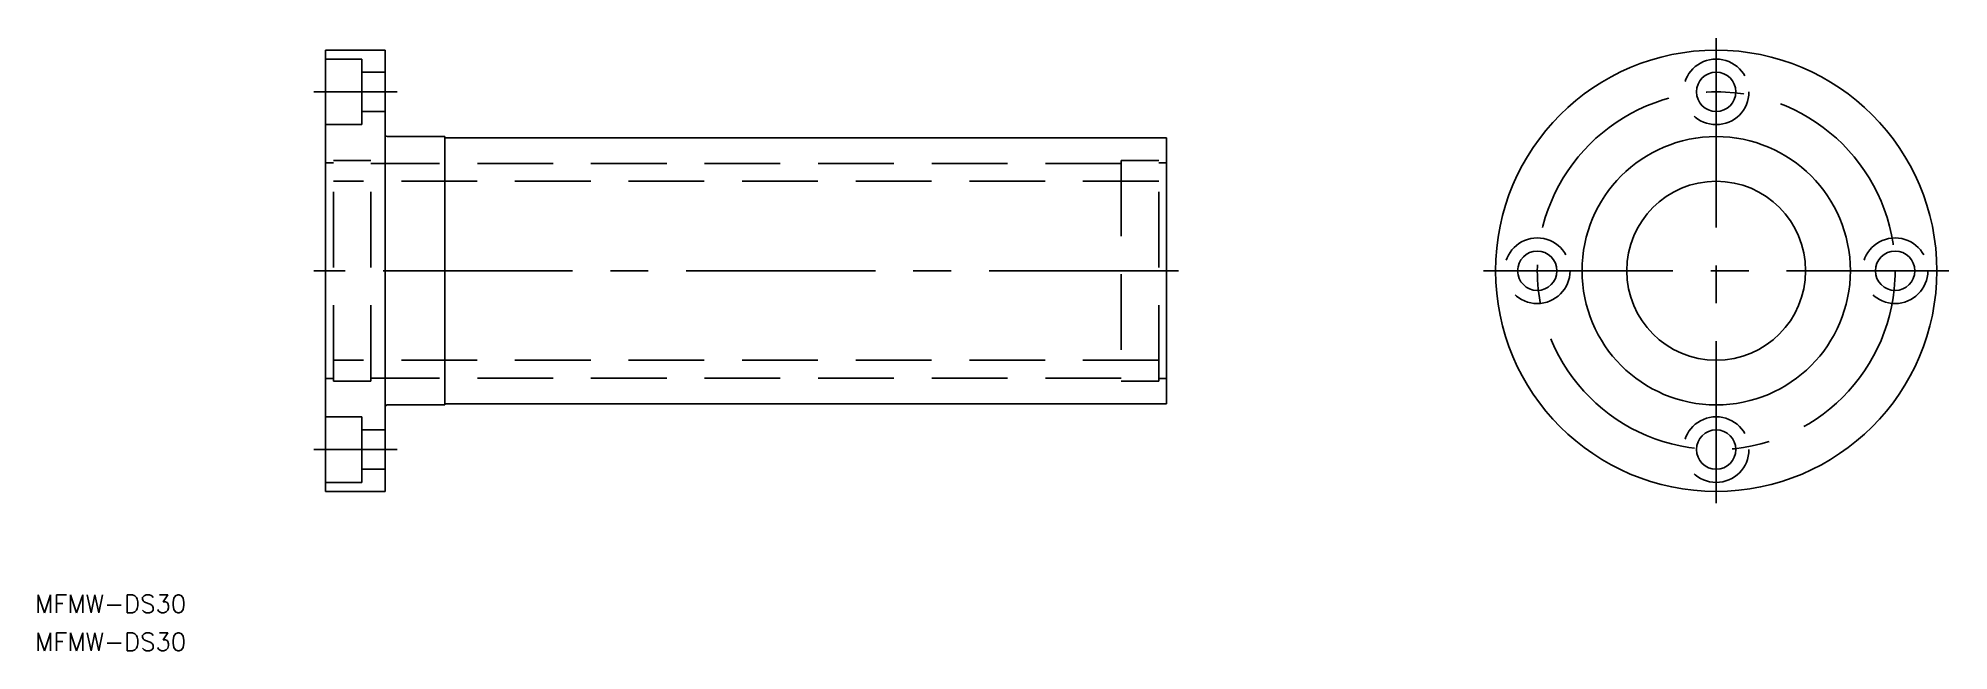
# Model space of a CAD drawing. Extents: x -48 to 272, y -64 to 39.
import ezdxf

# ---------------------------------------------------------------- set-up
doc = ezdxf.new("R2010")
doc.units = 0
doc.linetypes.add('CENTER', pattern=[50.8, 31.75, -6.35, 6.35, -6.35])
doc.linetypes.add('DASHED', pattern=[19.05, 12.7, -6.35])
doc.layers.get('0').update_dxf_attribs({"linetype": 'CONTINUOUS'})
doc.layers.add('CENTER', color=1, linetype='CENTER')
doc.styles.get("Standard").update_dxf_attribs({"font": 'txt.shx', "height": 3, "bigfont": 'bigfont.shx'})

msp = doc.modelspace()

# ---------------------------------------------------------------- linework, layer by layer
at = {"color": 7, "linetype": 'CONTINUOUS'}
for p, q in [((10, 37), (0, 37)), ((0, -37), (0, 37)), ((10, 37), (10, -37)), ((20, 22.5), (10.3, 22.5)), ((20, 22.5), (20, -22.5)), ((141, 22.3), (20, 22.3)), ((141, -22.3), (141, 22.3)), ((141, -22.3), (20, -22.3)), ((20, -22.5), (10.3, -22.5)), ((10, -37), (0, -37))]:
    msp.add_line(p, q, dxfattribs=at)
at = {"color": 3, "linetype": 'DASHED'}
for p, q in [((6.1, 35.5), (0, 35.5)), ((6.1, 24.5), (6.1, 35.5)), ((10, 33.3), (6.1, 33.3)), ((10, 26.7), (6.1, 26.7)), ((6.1, 24.5), (0, 24.5)), ((0, 18.1), (1.3, 18.1)), ((1.3, -18.5), (1.3, 18.5)), ((1.3, 18.5), (7.6, 18.5)), ((7.6, -18.5), (7.6, 18.5)), ((133.4, 18), (7.6, 18)), ((133.4, 18.5), (133.4, -18.5)), ((139.7, 18.5), (133.4, 18.5)), ((139.7, -18.5), (139.7, 18.5)), ((141, 18.1), (139.7, 18.1)), ((139.7, 15), (1.3, 15)), ((139.7, -15), (1.3, -15)), ((0, -18.1), (1.3, -18.1)), ((1.3, -18.5), (7.6, -18.5)), ((133.4, -18), (7.6, -18)), ((139.7, -18.5), (133.4, -18.5)), ((141, -18.1), (139.7, -18.1)), ((6.1, -24.5), (0, -24.5)), ((6.1, -24.5), (6.1, -35.5)), ((10, -26.7), (6.1, -26.7)), ((10, -33.3), (6.1, -33.3)), ((6.1, -35.5), (0, -35.5))]:
    msp.add_line(p, q, dxfattribs=at)
at = {"color": 7, "linetype": 'CONTINUOUS'}
for centre, radius in [((233.18, 0), 37), ((233.18, 30), 3.3), ((233.18, 0), 22.5), ((233.18, 0), 15), ((203.18, 0), 3.3), ((263.18, 0), 3.3), ((233.18, -30), 3.3)]:
    msp.add_circle(centre, radius, dxfattribs=at)
at = {"color": 3, "linetype": 'DASHED'}
for centre in [(233.18, 30), (203.18, 0), (263.18, 0), (233.18, -30)]:
    msp.add_circle(centre, 5.5, dxfattribs=at)
at = {"color": 7, "linetype": 'CONTINUOUS'}
for centre, start, end in [((10.3, 22.8), 180, 270), ((10.3, -22.8), 90, 180)]:
    msp.add_arc(centre, 0.3, start, end, dxfattribs=at)
at = {"layer": 'CENTER', "color": 1, "linetype": 'CENTER'}
for p, q in [((233.18, 39), (233.18, -39)), ((12, 30), (-2, 30)), ((143, 0), (-2, 0)), ((194.18, 0), (272.18, 0)), ((12, -30), (-2, -30))]:
    msp.add_line(p, q, dxfattribs=at)
msp.add_circle((233.18, 0), 30, dxfattribs=at)

# ---------------------------------------------------------------- texts
at = {"color": 7, "linetype": 'CONTINUOUS'}
for p in [(-48.71, -57.37), (-48.71, -63.74)]:
    msp.add_text('MFMW-DS30', height=3, dxfattribs=at).set_placement(p)

doc.saveas('drawing.dxf')
